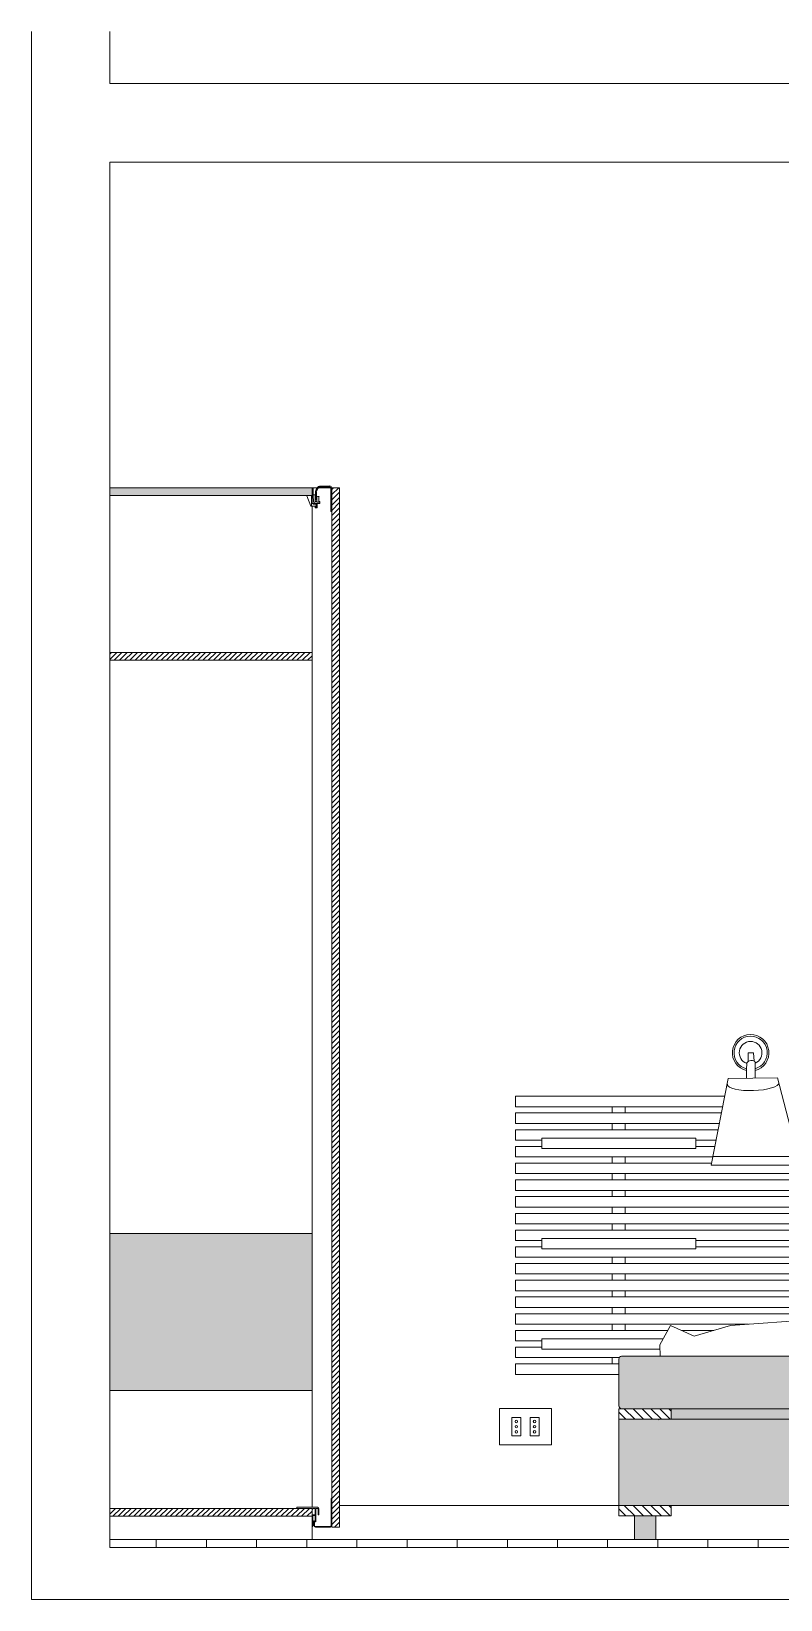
# Model space of a CAD drawing. Header units: centimetres. Extents: x -16179 to 12840, y -10704 to 3856.
# Drawn here: x -2297.25 to -2282.9, y -5303.91 to -5273.91 of the extents above; entities that cross this region are included whole.
import ezdxf

# ---------------------------------------------------------------- set-up
doc = ezdxf.new("R2010")
doc.units = ezdxf.units.CM
doc.header["$MEASUREMENT"] = 0
for name, color, linetype, lineweight in [('0_Num_Penna__175', 175, 'Continuous', 18), ('0_Num_Penna__3', 3, 'Continuous', 18), ('0_Num_Penna__5', 5, 'Continuous', 18), ('0_Num_Penna__6', 6, 'Continuous', 18), ('0_Num_Penna__7', 7, 'Continuous', 18), ('A-FURN_Num_Penna__8', 8, 'Continuous', 18), ('A-WALL-FULL-EXTR_Num_Penna__5', 5, 'Continuous', 18), ('A-WALL-FULL_Num_Penna__5', 5, 'Continuous', 18), ('ARREDI_attrezzature_Num_Penna__175', 175, 'Continuous', 18), ('Livello 1_Num_Penna__6', 6, 'Continuous', 18), ('particolari_Num_Penna__6', 6, 'Continuous', 18)]:
    doc.layers.add(name, color=color, linetype=linetype, lineweight=lineweight)

msp = doc.modelspace()

# ---------------------------------------------------------------- hatches: boundary and pattern name
at = {"layer": '0_Num_Penna__175', "linetype": 'Continuous', "lineweight": 18}
h = msp.add_hatch(dxfattribs=at)
h.set_pattern_fill('ANSI31', color=175, scale=100, style=0, pattern_type=2)
h.set_pattern_definition([(45, (-2619.53, -5393.25), (-132.58, 132.58), [])])
h.paths.add_polyline_path([(-2297.247, -5303.911), (-2264.455, -5303.911), (-2264.455, -5292.911), (-2265.955, -5292.911), (-2265.955, -5302.911), (-2295.747, -5302.911), (-2295.747, -5285.942), (-2295.762, -5285.942), (-2295.747, -5285.927), (-2295.747, -5276.411), (-2265.955, -5276.411), (-2265.955, -5277.511), (-2264.455, -5277.511), (-2264.455, -5273.911), (-2265.955, -5273.911), (-2265.955, -5274.911), (-2295.747, -5274.911), (-2295.747, -5273.911), (-2297.247, -5273.911)])
for points in [[(-2295.747, -5282.642), (-2295.747, -5282.792), (-2291.874, -5282.792), (-2291.874, -5282.645), (-2291.874, -5282.642)], [(-2295.747, -5296.91), (-2295.747, -5299.91), (-2291.874, -5299.91), (-2291.874, -5296.91)], [(-2285, -5300.261), (-2285, -5300.461), (-2271, -5300.461), (-2271, -5300.261)], [(-2286, -5302.111), (-2270, -5302.111), (-2270, -5300.461), (-2277.888, -5300.461), (-2277.888, -5301.461), (-2278.113, -5301.461), (-2278.113, -5300.461), (-2286, -5300.461)], [(-2285.7, -5302.763), (-2285.291, -5302.763), (-2285.291, -5302.311), (-2285.7, -5302.311)]]:
    msp.add_hatch(color=175, dxfattribs=at).paths.add_polyline_path(points)
at = {"layer": 'ARREDI_attrezzature_Num_Penna__175', "linetype": 'Continuous', "lineweight": 18}
msp.add_hatch(color=175, dxfattribs=at).paths.add_polyline_path([(-2285.95, -5299.256, 0.402406), (-2286, -5299.309), (-2286, -5300.209, 0.431252), (-2285.912, -5300.261), (-2270.05, -5300.261, 0.397378), (-2270, -5300.178), (-2270, -5299.308, 0.426121), (-2270.056, -5299.256)])

# ---------------------------------------------------------------- linework, layer by layer
at = {"layer": '0_Num_Penna__175', "color": 175, "linetype": 'Continuous', "lineweight": 18}
for p, q in [((-2291.495, -5282.674), (-2291.462, -5282.642)), ((-2291.495, -5282.774), (-2291.362, -5282.642)), ((-2291.495, -5282.874), (-2291.347, -5282.727)), ((-2291.495, -5282.974), (-2291.347, -5282.827)), ((-2291.495, -5283.074), (-2291.347, -5282.927)), ((-2291.495, -5283.174), (-2291.347, -5283.027)), ((-2291.495, -5283.274), (-2291.347, -5283.127)), ((-2291.495, -5283.374), (-2291.347, -5283.227)), ((-2291.495, -5283.474), (-2291.347, -5283.327)), ((-2291.495, -5283.574), (-2291.347, -5283.427)), ((-2291.495, -5283.674), (-2291.347, -5283.527)), ((-2291.495, -5283.774), (-2291.347, -5283.627)), ((-2291.495, -5283.874), (-2291.347, -5283.727)), ((-2291.495, -5283.974), (-2291.347, -5283.827)), ((-2291.495, -5284.074), (-2291.347, -5283.927)), ((-2291.495, -5284.174), (-2291.347, -5284.027)), ((-2291.495, -5284.274), (-2291.347, -5284.127)), ((-2291.495, -5284.374), (-2291.347, -5284.227)), ((-2291.495, -5284.474), (-2291.347, -5284.327)), ((-2291.495, -5284.574), (-2291.347, -5284.427)), ((-2291.495, -5284.674), (-2291.347, -5284.527)), ((-2291.495, -5284.774), (-2291.347, -5284.627)), ((-2291.495, -5284.874), (-2291.347, -5284.727)), ((-2291.495, -5284.974), (-2291.347, -5284.827)), ((-2291.495, -5285.074), (-2291.347, -5284.927)), ((-2291.495, -5285.174), (-2291.347, -5285.027)), ((-2291.495, -5285.274), (-2291.347, -5285.127)), ((-2291.495, -5285.374), (-2291.347, -5285.227)), ((-2291.495, -5285.474), (-2291.347, -5285.327)), ((-2291.495, -5285.574), (-2291.347, -5285.427)), ((-2291.495, -5285.674), (-2291.347, -5285.527)), ((-2291.495, -5285.774), (-2291.347, -5285.627)), ((-2295.747, -5285.827), (-2295.712, -5285.792)), ((-2295.747, -5285.927), (-2295.612, -5285.792)), ((-2295.662, -5285.942), (-2295.512, -5285.792)), ((-2295.562, -5285.942), (-2295.557, -5285.937)), ((-2295.557, -5285.937), (-2295.412, -5285.792)), ((-2295.462, -5285.942), (-2295.312, -5285.792)), ((-2295.362, -5285.942), (-2295.212, -5285.792)), ((-2295.262, -5285.942), (-2295.112, -5285.792)), ((-2295.162, -5285.942), (-2295.012, -5285.792)), ((-2295.062, -5285.942), (-2294.912, -5285.792)), ((-2294.962, -5285.942), (-2294.812, -5285.792)), ((-2294.862, -5285.942), (-2294.712, -5285.792)), ((-2294.762, -5285.942), (-2294.612, -5285.792)), ((-2294.662, -5285.942), (-2294.512, -5285.792)), ((-2294.562, -5285.942), (-2294.412, -5285.792)), ((-2294.462, -5285.942), (-2294.312, -5285.792)), ((-2294.362, -5285.942), (-2294.212, -5285.792)), ((-2294.262, -5285.942), (-2294.112, -5285.792)), ((-2294.162, -5285.942), (-2294.012, -5285.792)), ((-2294.062, -5285.942), (-2293.912, -5285.792)), ((-2293.962, -5285.942), (-2293.812, -5285.792)), ((-2293.862, -5285.942), (-2293.712, -5285.792)), ((-2293.762, -5285.942), (-2293.612, -5285.792)), ((-2293.662, -5285.942), (-2293.512, -5285.792)), ((-2293.562, -5285.942), (-2293.412, -5285.792)), ((-2293.462, -5285.942), (-2293.312, -5285.792)), ((-2293.362, -5285.942), (-2293.212, -5285.792)), ((-2293.262, -5285.942), (-2293.112, -5285.792)), ((-2293.162, -5285.942), (-2293.012, -5285.792)), ((-2293.062, -5285.942), (-2292.912, -5285.792)), ((-2292.962, -5285.942), (-2292.812, -5285.792)), ((-2292.862, -5285.942), (-2292.712, -5285.792)), ((-2292.762, -5285.942), (-2292.612, -5285.792)), ((-2292.662, -5285.942), (-2292.512, -5285.792)), ((-2292.562, -5285.942), (-2292.412, -5285.792)), ((-2292.462, -5285.942), (-2292.312, -5285.792)), ((-2292.362, -5285.942), (-2292.212, -5285.792)), ((-2292.262, -5285.942), (-2292.112, -5285.792)), ((-2292.162, -5285.942), (-2292.069, -5285.849)), ((-2292.069, -5285.849), (-2292.012, -5285.792)), ((-2292.062, -5285.942), (-2291.912, -5285.792)), ((-2291.962, -5285.942), (-2291.874, -5285.854)), ((-2291.495, -5285.874), (-2291.347, -5285.727)), ((-2291.495, -5285.974), (-2291.347, -5285.827)), ((-2291.495, -5286.074), (-2291.347, -5285.927)), ((-2291.495, -5286.174), (-2291.347, -5286.027)), ((-2291.495, -5286.274), (-2291.347, -5286.127)), ((-2291.495, -5286.374), (-2291.347, -5286.227)), ((-2291.495, -5286.474), (-2291.347, -5286.327)), ((-2291.495, -5286.574), (-2291.347, -5286.427)), ((-2291.495, -5286.674), (-2291.347, -5286.527)), ((-2291.495, -5286.774), (-2291.347, -5286.627)), ((-2291.495, -5286.874), (-2291.347, -5286.727)), ((-2291.495, -5286.974), (-2291.347, -5286.827)), ((-2291.495, -5287.074), (-2291.347, -5286.927)), ((-2291.495, -5287.174), (-2291.347, -5287.027)), ((-2291.495, -5287.274), (-2291.347, -5287.127)), ((-2291.495, -5287.374), (-2291.347, -5287.227)), ((-2291.495, -5287.474), (-2291.347, -5287.327)), ((-2291.495, -5287.574), (-2291.347, -5287.427)), ((-2291.495, -5287.674), (-2291.347, -5287.527)), ((-2291.495, -5287.774), (-2291.347, -5287.627)), ((-2291.495, -5287.874), (-2291.347, -5287.727)), ((-2291.495, -5287.974), (-2291.347, -5287.827)), ((-2291.495, -5288.074), (-2291.347, -5287.927)), ((-2291.495, -5288.174), (-2291.347, -5288.027)), ((-2291.495, -5288.274), (-2291.347, -5288.127)), ((-2291.495, -5288.374), (-2291.347, -5288.227)), ((-2291.495, -5288.474), (-2291.347, -5288.327)), ((-2291.495, -5288.574), (-2291.347, -5288.427)), ((-2291.495, -5288.674), (-2291.347, -5288.527)), ((-2291.495, -5288.774), (-2291.347, -5288.627)), ((-2291.495, -5288.874), (-2291.347, -5288.727)), ((-2291.495, -5288.974), (-2291.347, -5288.827)), ((-2291.495, -5289.074), (-2291.347, -5288.927)), ((-2291.495, -5289.174), (-2291.347, -5289.027)), ((-2291.495, -5289.274), (-2291.347, -5289.127)), ((-2291.495, -5289.374), (-2291.347, -5289.227)), ((-2291.495, -5289.474), (-2291.347, -5289.327)), ((-2291.495, -5289.574), (-2291.347, -5289.427)), ((-2291.495, -5289.674), (-2291.347, -5289.527)), ((-2291.495, -5289.774), (-2291.347, -5289.627)), ((-2291.495, -5289.874), (-2291.347, -5289.727)), ((-2291.495, -5289.974), (-2291.347, -5289.827)), ((-2291.495, -5290.074), (-2291.347, -5289.927)), ((-2291.495, -5290.174), (-2291.347, -5290.027)), ((-2291.495, -5290.274), (-2291.347, -5290.127)), ((-2291.495, -5290.374), (-2291.347, -5290.227)), ((-2291.495, -5290.474), (-2291.347, -5290.327)), ((-2291.495, -5290.574), (-2291.347, -5290.427)), ((-2291.495, -5290.674), (-2291.347, -5290.527)), ((-2291.495, -5290.774), (-2291.347, -5290.627)), ((-2291.495, -5290.874), (-2291.347, -5290.727)), ((-2291.495, -5290.974), (-2291.347, -5290.827)), ((-2291.495, -5291.074), (-2291.347, -5290.927)), ((-2291.495, -5291.174), (-2291.347, -5291.027)), ((-2291.495, -5291.274), (-2291.347, -5291.127)), ((-2291.495, -5291.374), (-2291.347, -5291.227)), ((-2291.495, -5291.474), (-2291.347, -5291.327)), ((-2291.495, -5291.574), (-2291.347, -5291.427)), ((-2291.495, -5291.674), (-2291.347, -5291.527)), ((-2291.495, -5291.774), (-2291.347, -5291.627)), ((-2291.495, -5291.874), (-2291.347, -5291.727)), ((-2291.495, -5291.974), (-2291.347, -5291.827)), ((-2291.495, -5292.074), (-2291.347, -5291.927)), ((-2291.495, -5292.174), (-2291.347, -5292.027)), ((-2291.495, -5292.274), (-2291.347, -5292.127)), ((-2291.495, -5292.374), (-2291.347, -5292.227)), ((-2291.495, -5292.474), (-2291.347, -5292.327)), ((-2291.495, -5292.574), (-2291.347, -5292.427)), ((-2291.495, -5292.674), (-2291.347, -5292.527)), ((-2291.495, -5292.774), (-2291.347, -5292.627)), ((-2291.495, -5292.874), (-2291.347, -5292.727)), ((-2291.495, -5292.974), (-2291.347, -5292.827)), ((-2291.495, -5293.074), (-2291.347, -5292.927)), ((-2291.495, -5293.174), (-2291.347, -5293.027)), ((-2291.495, -5293.274), (-2291.347, -5293.127)), ((-2291.495, -5293.374), (-2291.347, -5293.227)), ((-2291.495, -5293.474), (-2291.347, -5293.327)), ((-2291.495, -5293.574), (-2291.347, -5293.427)), ((-2291.495, -5293.674), (-2291.347, -5293.527)), ((-2291.495, -5293.774), (-2291.347, -5293.627)), ((-2291.495, -5293.874), (-2291.347, -5293.727)), ((-2291.495, -5293.974), (-2291.347, -5293.827)), ((-2291.495, -5294.074), (-2291.347, -5293.927)), ((-2291.495, -5294.174), (-2291.347, -5294.027)), ((-2291.495, -5294.274), (-2291.347, -5294.127)), ((-2291.495, -5294.374), (-2291.347, -5294.227)), ((-2291.495, -5294.474), (-2291.347, -5294.327)), ((-2291.495, -5294.574), (-2291.347, -5294.427)), ((-2291.495, -5294.674), (-2291.347, -5294.527)), ((-2291.495, -5294.774), (-2291.347, -5294.627)), ((-2291.495, -5294.874), (-2291.347, -5294.727)), ((-2291.495, -5294.974), (-2291.347, -5294.827)), ((-2291.495, -5295.074), (-2291.347, -5294.927)), ((-2291.495, -5295.174), (-2291.347, -5295.027)), ((-2291.495, -5295.274), (-2291.347, -5295.127)), ((-2291.495, -5295.374), (-2291.347, -5295.227)), ((-2291.495, -5295.474), (-2291.347, -5295.327)), ((-2291.495, -5295.574), (-2291.347, -5295.427)), ((-2291.495, -5295.674), (-2291.347, -5295.527)), ((-2291.495, -5295.774), (-2291.347, -5295.627)), ((-2291.495, -5295.874), (-2291.347, -5295.727)), ((-2291.495, -5295.974), (-2291.347, -5295.827)), ((-2291.495, -5296.074), (-2291.347, -5295.927)), ((-2291.495, -5296.174), (-2291.347, -5296.027)), ((-2291.495, -5296.274), (-2291.347, -5296.127)), ((-2291.495, -5296.374), (-2291.347, -5296.227)), ((-2291.495, -5296.474), (-2291.347, -5296.327)), ((-2291.495, -5296.574), (-2291.347, -5296.427)), ((-2291.495, -5296.674), (-2291.347, -5296.527)), ((-2291.495, -5296.774), (-2291.347, -5296.627)), ((-2291.495, -5296.874), (-2291.347, -5296.727)), ((-2291.495, -5296.974), (-2291.347, -5296.827)), ((-2291.495, -5297.074), (-2291.347, -5296.927)), ((-2291.495, -5297.174), (-2291.347, -5297.027)), ((-2291.495, -5297.274), (-2291.347, -5297.127)), ((-2291.495, -5297.374), (-2291.347, -5297.227)), ((-2291.495, -5297.474), (-2291.347, -5297.327)), ((-2291.495, -5297.574), (-2291.347, -5297.427)), ((-2291.495, -5297.674), (-2291.347, -5297.527)), ((-2291.495, -5297.774), (-2291.347, -5297.627)), ((-2291.495, -5297.874), (-2291.347, -5297.727)), ((-2291.495, -5297.974), (-2291.347, -5297.827)), ((-2291.495, -5298.074), (-2291.347, -5297.927)), ((-2291.495, -5298.174), (-2291.347, -5298.027)), ((-2291.495, -5298.274), (-2291.347, -5298.127)), ((-2291.495, -5298.374), (-2291.347, -5298.227)), ((-2291.495, -5298.474), (-2291.347, -5298.327)), ((-2291.495, -5298.574), (-2291.347, -5298.427)), ((-2291.495, -5298.674), (-2291.347, -5298.527)), ((-2291.495, -5298.774), (-2291.347, -5298.627)), ((-2291.495, -5298.874), (-2291.347, -5298.727)), ((-2291.495, -5298.974), (-2291.347, -5298.827)), ((-2291.495, -5299.074), (-2291.347, -5298.927)), ((-2291.495, -5299.174), (-2291.347, -5299.027)), ((-2291.495, -5299.274), (-2291.347, -5299.127)), ((-2291.495, -5299.374), (-2291.347, -5299.227)), ((-2291.495, -5299.474), (-2291.347, -5299.327)), ((-2291.495, -5299.574), (-2291.347, -5299.427)), ((-2291.495, -5299.674), (-2291.347, -5299.527)), ((-2291.495, -5299.774), (-2291.347, -5299.627)), ((-2291.495, -5299.874), (-2291.347, -5299.727)), ((-2291.495, -5299.974), (-2291.347, -5299.827)), ((-2291.495, -5300.074), (-2291.347, -5299.927)), ((-2291.495, -5300.174), (-2291.347, -5300.027)), ((-2291.495, -5300.274), (-2291.347, -5300.127)), ((-2291.495, -5300.374), (-2291.347, -5300.227)), ((-2291.495, -5300.474), (-2291.347, -5300.327)), ((-2285.866, -5300.461), (-2286, -5300.327)), ((-2285.696, -5300.461), (-2285.896, -5300.261)), ((-2285.526, -5300.461), (-2285.726, -5300.261)), ((-2285.356, -5300.461), (-2285.556, -5300.261)), ((-2285.186, -5300.461), (-2285.386, -5300.261)), ((-2285.016, -5300.461), (-2285.216, -5300.261)), ((-2285, -5300.307), (-2285.046, -5300.261)), ((-2291.495, -5300.574), (-2291.347, -5300.427)), ((-2291.495, -5300.674), (-2291.347, -5300.527)), ((-2291.495, -5300.774), (-2291.347, -5300.627)), ((-2291.495, -5300.874), (-2291.347, -5300.727)), ((-2291.495, -5300.974), (-2291.347, -5300.827)), ((-2291.495, -5301.074), (-2291.347, -5300.927)), ((-2291.495, -5301.174), (-2291.347, -5301.027)), ((-2291.495, -5301.274), (-2291.347, -5301.127)), ((-2291.495, -5301.374), (-2291.347, -5301.227)), ((-2291.495, -5301.474), (-2291.347, -5301.327)), ((-2291.495, -5301.574), (-2291.347, -5301.427)), ((-2291.495, -5301.674), (-2291.347, -5301.527)), ((-2291.495, -5301.774), (-2291.347, -5301.627)), ((-2291.495, -5301.874), (-2291.347, -5301.727)), ((-2291.495, -5301.974), (-2291.347, -5301.827)), ((-2295.747, -5302.276), (-2295.636, -5302.165)), ((-2295.688, -5302.317), (-2295.536, -5302.165)), ((-2295.588, -5302.317), (-2295.436, -5302.165)), ((-2295.488, -5302.317), (-2295.336, -5302.165)), ((-2295.388, -5302.317), (-2295.236, -5302.165)), ((-2295.288, -5302.317), (-2295.136, -5302.165)), ((-2295.188, -5302.317), (-2295.036, -5302.165)), ((-2295.088, -5302.317), (-2294.936, -5302.165)), ((-2294.988, -5302.317), (-2294.836, -5302.165)), ((-2294.888, -5302.317), (-2294.736, -5302.165)), ((-2294.788, -5302.317), (-2294.636, -5302.165)), ((-2294.688, -5302.317), (-2294.536, -5302.165)), ((-2294.588, -5302.317), (-2294.436, -5302.165)), ((-2294.488, -5302.317), (-2294.336, -5302.165)), ((-2294.388, -5302.317), (-2294.236, -5302.165)), ((-2294.288, -5302.317), (-2294.136, -5302.165)), ((-2294.181, -5302.317), (-2294.029, -5302.165)), ((-2294.081, -5302.317), (-2293.929, -5302.165)), ((-2293.981, -5302.317), (-2293.829, -5302.165)), ((-2293.881, -5302.317), (-2293.729, -5302.165)), ((-2293.781, -5302.317), (-2293.629, -5302.165)), ((-2293.681, -5302.317), (-2293.529, -5302.165)), ((-2293.581, -5302.317), (-2293.429, -5302.165)), ((-2293.481, -5302.317), (-2293.329, -5302.165)), ((-2293.381, -5302.317), (-2293.229, -5302.165)), ((-2293.281, -5302.317), (-2293.129, -5302.165)), ((-2293.181, -5302.317), (-2293.029, -5302.165)), ((-2293.081, -5302.317), (-2292.929, -5302.165)), ((-2292.981, -5302.317), (-2292.829, -5302.165)), ((-2292.881, -5302.317), (-2292.729, -5302.165)), ((-2292.773, -5302.317), (-2292.621, -5302.165)), ((-2292.673, -5302.317), (-2292.521, -5302.165)), ((-2292.573, -5302.317), (-2292.421, -5302.165)), ((-2292.473, -5302.317), (-2292.321, -5302.165)), ((-2292.373, -5302.317), (-2292.221, -5302.165)), ((-2292.273, -5302.317), (-2292.121, -5302.165)), ((-2292.173, -5302.317), (-2292.021, -5302.165)), ((-2292.073, -5302.317), (-2291.921, -5302.165)), ((-2291.495, -5302.074), (-2291.347, -5301.927)), ((-2291.495, -5302.174), (-2291.347, -5302.027)), ((-2291.495, -5302.274), (-2291.347, -5302.127)), ((-2285.866, -5302.311), (-2286, -5302.177)), ((-2285.696, -5302.311), (-2285.896, -5302.111)), ((-2285.526, -5302.311), (-2285.726, -5302.111)), ((-2285.356, -5302.311), (-2285.556, -5302.111)), ((-2285.186, -5302.311), (-2285.386, -5302.111)), ((-2285.016, -5302.311), (-2285.216, -5302.111)), ((-2285, -5302.157), (-2285.046, -5302.111)), ((-2291.973, -5302.317), (-2291.874, -5302.218)), ((-2291.495, -5302.374), (-2291.347, -5302.227)), ((-2291.495, -5302.474), (-2291.347, -5302.327)), ((-2291.444, -5302.523), (-2291.347, -5302.427))]:
    msp.add_line(p, q, dxfattribs=at)
at = {"layer": '0_Num_Penna__3', "color": 3, "linetype": 'Continuous', "lineweight": 18}
for p, q in [((-2286, -5302.113), (-2291.347, -5302.113)), ((-2295.747, -5302.763), (-2265.955, -5302.763))]:
    msp.add_line(p, q, dxfattribs=at)
at = {"layer": '0_Num_Penna__5', "color": 5, "linetype": 'Continuous', "lineweight": 18}
for p, q in [((-2297.247, -5303.911), (-2297.247, -5273.911)), ((-2295.747, -5273.911), (-2295.747, -5274.911)), ((-2295.747, -5274.911), (-2265.955, -5274.911)), ((-2295.747, -5303.911), (-2297.247, -5303.911))]:
    msp.add_line(p, q, dxfattribs=at)
at = {"layer": '0_Num_Penna__6', "color": 6, "linetype": 'Continuous', "lineweight": 18}
for p, q in [((-2292.166, -5302.145), (-2292.166, -5302.165)), ((-2291.859, -5302.165), (-2291.815, -5302.165))]:
    msp.add_line(p, q, dxfattribs=at)
at = {"layer": '0_Num_Penna__7', "color": 7, "linetype": 'Continuous', "lineweight": 18}
msp.add_line((-2291.874, -5302.519), (-2291.874, -5302.317), dxfattribs=at)
at = {"layer": 'A-FURN_Num_Penna__8', "color": 8, "linetype": 'Continuous', "lineweight": 18}
for p, q in [((-2292.165, -5282.642), (-2295.747, -5282.642)), ((-2291.862, -5282.642), (-2292.165, -5282.642)), ((-2291.874, -5282.792), (-2291.874, -5282.642)), ((-2291.862, -5282.642), (-2291.775, -5282.642)), ((-2291.753, -5282.642), (-2291.707, -5282.642)), ((-2291.707, -5282.642), (-2291.545, -5282.642)), ((-2291.516, -5282.642), (-2291.545, -5282.642)), ((-2291.495, -5282.642), (-2291.347, -5282.642)), ((-2291.495, -5283.348), (-2291.495, -5282.642)), ((-2291.347, -5282.642), (-2291.347, -5283.348)), ((-2291.874, -5282.792), (-2295.747, -5282.792)), ((-2291.874, -5302.145), (-2291.874, -5282.995)), ((-2291.495, -5302.523), (-2291.495, -5283.348)), ((-2291.347, -5283.348), (-2291.347, -5302.523)), ((-2295.747, -5285.792), (-2291.874, -5285.792)), ((-2291.874, -5285.942), (-2295.747, -5285.942)), ((-2283.528, -5293.45), (-2283.527, -5293.621)), ((-2283.528, -5293.45), (-2283.421, -5293.45)), ((-2283.555, -5293.785), (-2283.555, -5293.937)), ((-2282.966, -5293.927), (-2283.905, -5293.943)), ((-2283.972, -5294.282), (-2287.978, -5294.282)), ((-2287.978, -5294.482), (-2287.978, -5294.282)), ((-2287.978, -5294.482), (-2284.011, -5294.482)), ((-2287.978, -5294.802), (-2287.978, -5294.602)), ((-2286.128, -5294.482), (-2286.128, -5294.602)), ((-2285.878, -5294.482), (-2285.878, -5294.602)), ((-2287.978, -5294.922), (-2287.978, -5295.122)), ((-2286.128, -5294.802), (-2286.128, -5294.922)), ((-2285.878, -5294.802), (-2285.878, -5294.922)), ((-2287.978, -5295.122), (-2287.478, -5295.122)), ((-2287.978, -5295.242), (-2287.978, -5295.442)), ((-2287.978, -5295.242), (-2287.478, -5295.242)), ((-2287.978, -5295.762), (-2287.978, -5295.562)), ((-2286.128, -5295.442), (-2286.128, -5295.562)), ((-2285.878, -5295.442), (-2285.878, -5295.562)), ((-2282.57, -5295.437), (-2284.199, -5295.437)), ((-2287.978, -5296.082), (-2287.978, -5295.882)), ((-2286.128, -5295.762), (-2286.128, -5295.882)), ((-2285.878, -5295.762), (-2285.878, -5295.882)), ((-2285.878, -5295.882), (-2285.873, -5295.882)), ((-2282.525, -5295.601), (-2284.232, -5295.601)), ((-2286.128, -5296.082), (-2286.128, -5296.202)), ((-2285.878, -5296.082), (-2285.878, -5296.202)), ((-2287.978, -5296.402), (-2287.978, -5296.202)), ((-2286.128, -5296.402), (-2286.128, -5296.522)), ((-2285.878, -5296.402), (-2285.878, -5296.522)), ((-2287.978, -5296.722), (-2287.978, -5296.522)), ((-2286.128, -5296.722), (-2286.128, -5296.842)), ((-2285.878, -5296.722), (-2285.878, -5296.842)), ((-2291.874, -5296.91), (-2295.747, -5296.91)), ((-2287.978, -5296.842), (-2287.978, -5297.042)), ((-2287.978, -5297.042), (-2287.478, -5297.042)), ((-2287.978, -5297.162), (-2287.978, -5297.362)), ((-2287.978, -5297.162), (-2287.478, -5297.162)), ((-2286.128, -5297.362), (-2286.128, -5297.482)), ((-2285.878, -5297.362), (-2285.878, -5297.482)), ((-2268.031, -5297.482), (-2287.978, -5297.482)), ((-2287.978, -5297.682), (-2287.978, -5297.482)), ((-2287.978, -5297.682), (-2270.07, -5297.682)), ((-2286.128, -5297.682), (-2286.128, -5297.802)), ((-2285.878, -5297.682), (-2285.878, -5297.802)), ((-2268.031, -5297.802), (-2287.978, -5297.802)), ((-2287.978, -5298.002), (-2287.978, -5297.802)), ((-2287.978, -5298.002), (-2270.07, -5298.002)), ((-2268.031, -5298.122), (-2287.978, -5298.122)), ((-2287.978, -5298.322), (-2287.978, -5298.122)), ((-2286.128, -5298.002), (-2286.128, -5298.122)), ((-2285.878, -5298.002), (-2285.878, -5298.122)), ((-2287.978, -5298.322), (-2270.07, -5298.322)), ((-2268.031, -5298.442), (-2287.978, -5298.442)), ((-2287.978, -5298.642), (-2287.978, -5298.442)), ((-2286.128, -5298.322), (-2286.128, -5298.442)), ((-2285.878, -5298.322), (-2285.878, -5298.442)), ((-2282.178, -5298.544), (-2283.861, -5298.667)), ((-2287.978, -5298.642), (-2283.516, -5298.642)), ((-2285.069, -5298.762), (-2287.978, -5298.762)), ((-2287.978, -5298.762), (-2287.978, -5298.962)), ((-2286.128, -5298.642), (-2286.128, -5298.762)), ((-2285.878, -5298.642), (-2285.878, -5298.762)), ((-2285.011, -5298.667), (-2285.216, -5299.036)), ((-2285.063, -5298.762), (-2285.069, -5298.762)), ((-2284.559, -5298.872), (-2285.011, -5298.667)), ((-2284.184, -5298.762), (-2284.802, -5298.762)), ((-2283.861, -5298.667), (-2284.559, -5298.872)), ((-2287.978, -5298.962), (-2287.478, -5298.962)), ((-2287.978, -5299.082), (-2287.478, -5299.082)), ((-2287.978, -5299.082), (-2287.978, -5299.282)), ((-2285.216, -5299.036), (-2285.207, -5299.256)), ((-2287.978, -5299.282), (-2285.993, -5299.282)), ((-2287.978, -5299.402), (-2287.978, -5299.602)), ((-2287.978, -5299.602), (-2287.978, -5299.402)), ((-2287.978, -5299.402), (-2286, -5299.402)), ((-2286.128, -5299.282), (-2286.128, -5299.402)), ((-2286, -5299.459), (-2286, -5299.309)), ((-2286, -5300.059), (-2286, -5299.459)), ((-2285.95, -5299.256), (-2270.05, -5299.256)), ((-2286, -5299.602), (-2287.978, -5299.602)), ((-2295.747, -5299.91), (-2291.874, -5299.91)), ((-2286, -5300.059), (-2286, -5300.209)), ((-2286, -5300.461), (-2286, -5300.261)), ((-2286, -5300.261), (-2284.4, -5300.261)), ((-2285, -5300.261), (-2285, -5300.461)), ((-2284.4, -5300.261), (-2271.6, -5300.261)), ((-2286, -5302.111), (-2286, -5300.461)), ((-2285.87, -5300.461), (-2286, -5300.461)), ((-2285.166, -5300.461), (-2285.82, -5300.461)), ((-2284.603, -5300.461), (-2285.166, -5300.461)), ((-2284.603, -5300.461), (-2284.538, -5300.461)), ((-2284.538, -5300.461), (-2284.513, -5300.461)), ((-2284.4, -5300.461), (-2284.513, -5300.461)), ((-2284.4, -5300.461), (-2278.373, -5300.461)), ((-2292.848, -5302.165), (-2295.747, -5302.165)), ((-2291.874, -5302.314), (-2291.874, -5302.165)), ((-2285.83, -5302.111), (-2286, -5302.111)), ((-2286, -5302.111), (-2286, -5302.311)), ((-2284.4, -5302.111), (-2285.83, -5302.111)), ((-2285, -5302.311), (-2285, -5302.111)), ((-2278.373, -5302.111), (-2284.4, -5302.111)), ((-2292.847, -5302.317), (-2295.747, -5302.317)), ((-2291.874, -5302.516), (-2291.874, -5302.314)), ((-2286, -5302.311), (-2285, -5302.311)), ((-2285.7, -5302.311), (-2285.7, -5302.761)), ((-2285.291, -5302.311), (-2285.291, -5302.761)), ((-2291.874, -5302.76), (-2291.874, -5302.516)), ((-2291.874, -5302.763), (-2291.874, -5302.519)), ((-2291.347, -5302.523), (-2291.495, -5302.523))]:
    msp.add_line(p, q, dxfattribs=at)
at = {"layer": 'A-FURN_Num_Penna__8', "color": 8, "linetype": 'Continuous', "lineweight": 18, "flags": 128}
for points in [[(-2284.035, -5294.602), (-2287.978, -5294.602)], [(-2287.978, -5294.802), (-2284.074, -5294.802)], [(-2284.098, -5294.922), (-2287.978, -5294.922)], [(-2284.528, -5295.122), (-2284.137, -5295.122)], [(-2284.161, -5295.242), (-2284.528, -5295.242)], [(-2287.978, -5295.442), (-2284.2, -5295.442)], [(-2284.224, -5295.562), (-2287.978, -5295.562)], [(-2287.978, -5295.762), (-2270.07, -5295.762), (-2268.031, -5295.762)], [(-2268.031, -5295.882), (-2287.978, -5295.882)], [(-2287.978, -5296.082), (-2270.07, -5296.082), (-2268.031, -5296.082)], [(-2268.031, -5296.202), (-2287.978, -5296.202)], [(-2287.978, -5296.402), (-2270.07, -5296.402), (-2268.031, -5296.402)], [(-2268.031, -5296.522), (-2287.978, -5296.522)], [(-2287.978, -5296.722), (-2270.07, -5296.722), (-2268.031, -5296.722)], [(-2268.031, -5296.842), (-2287.978, -5296.842)], [(-2284.528, -5297.042), (-2271.481, -5297.042)], [(-2287.978, -5297.362), (-2270.07, -5297.362), (-2268.031, -5297.362)], [(-2271.481, -5297.162), (-2284.528, -5297.162)], [(-2285.152, -5298.922), (-2287.478, -5298.922), (-2287.478, -5298.962), (-2287.478, -5299.082), (-2287.478, -5299.122), (-2285.212, -5299.122)], [(-2292.848, -5302.165), (-2292.072, -5302.165), (-2291.931, -5302.165), (-2291.874, -5302.165), (-2291.874, -5302.317), (-2291.987, -5302.317), (-2292.847, -5302.317)]]:
    msp.add_lwpolyline(points, dxfattribs=at)
for points in [[(-2287.478, -5295.242), (-2287.478, -5295.282), (-2284.528, -5295.282), (-2284.528, -5295.242), (-2284.528, -5295.122), (-2284.528, -5295.082), (-2287.478, -5295.082), (-2287.478, -5295.122)], [(-2287.478, -5297.162), (-2287.478, -5297.202), (-2284.528, -5297.202), (-2284.528, -5297.162), (-2284.528, -5297.042), (-2284.528, -5297.002), (-2287.478, -5297.002), (-2287.478, -5297.042)], [(-2287.707, -5300.953), (-2288.288, -5300.953), (-2288.288, -5300.253), (-2287.707, -5300.253), (-2287.288, -5300.253), (-2287.288, -5300.953)], [(-2288.051, -5300.778), (-2287.876, -5300.778), (-2287.876, -5300.428), (-2288.051, -5300.428)], [(-2287.526, -5300.778), (-2287.701, -5300.778), (-2287.701, -5300.428), (-2287.526, -5300.428)]]:
    msp.add_lwpolyline(points, close=True, dxfattribs=at)
at = {"layer": 'A-FURN_Num_Penna__8', "color": 8, "linetype": 'Continuous', "lineweight": 18}
for centre in [(-2287.963, -5300.503), (-2287.963, -5300.603), (-2287.963, -5300.703), (-2287.613, -5300.503), (-2287.613, -5300.603), (-2287.613, -5300.703)]:
    msp.add_circle(centre, 0.025, dxfattribs=at)
for centre, radius, start, end in [((-2283.478, -5293.45), 0.217, 293.0937, 249.8181), ((-2285.948, -5299.308), 0.0526, 92.8162, 180.4967), ((-2285.931, -5300.193), 0.0711, 192.5208, 254.1662)]:
    msp.add_arc(centre, radius, start, end, dxfattribs=at)
for points in [[(-2283.413, -5293.609), (-2283.413, -5293.609), (-2283.421, -5293.45), (-2283.421, -5293.45)], [(-2283.555, -5293.785), (-2283.554, -5293.713), (-2283.553, -5293.644), (-2283.553, -5293.644)], [(-2283.476, -5293.597), (-2283.506, -5293.599), (-2283.53, -5293.622), (-2283.553, -5293.644)], [(-2283.476, -5293.597), (-2283.431, -5293.595), (-2283.395, -5293.612), (-2283.393, -5293.635)], [(-2283.393, -5293.635), (-2283.393, -5293.635), (-2283.392, -5293.934), (-2283.392, -5293.934)], [(-2284.232, -5295.601), (-2284.232, -5295.601), (-2283.905, -5293.943), (-2283.905, -5293.943)], [(-2282.966, -5293.927), (-2282.966, -5293.927), (-2282.593, -5295.354), (-2282.593, -5295.354)], [(-2285.87, -5300.461), (-2285.854, -5300.461), (-2285.837, -5300.461), (-2285.82, -5300.461)]]:
    msp.add_open_spline(points, degree=3, dxfattribs=at)
msp.add_open_spline([(-2282.936, -5294.024), (-2282.933, -5294.098), (-2283.152, -5294.165), (-2283.425, -5294.174), (-2283.697, -5294.182), (-2283.92, -5294.129), (-2283.922, -5294.054)], degree=3, knots=[0, 0, 0, 0, 1, 1, 1, 2, 2, 2, 2], dxfattribs=at)
at = {"layer": 'A-WALL-FULL-EXTR_Num_Penna__5', "color": 5, "linetype": 'Continuous', "lineweight": 18}
for p, q in [((-2295.747, -5302.911), (-2265.955, -5302.911)), ((-2295.747, -5303.911), (-2265.955, -5303.911))]:
    msp.add_line(p, q, dxfattribs=at)
at = {"layer": 'A-WALL-FULL_Num_Penna__5', "color": 5, "linetype": 'Continuous', "lineweight": 18}
for p, q in [((-2295.747, -5302.911), (-2295.747, -5276.411)), ((-2295.747, -5276.411), (-2265.955, -5276.411))]:
    msp.add_line(p, q, dxfattribs=at)
at = {"layer": 'ARREDI_attrezzature_Num_Penna__175', "color": 175, "linetype": 'Continuous', "lineweight": 18}
msp.add_line((-2285.231, -5300.471), (-2285.241, -5300.461), dxfattribs=at)
at = {"layer": 'Livello 1_Num_Penna__6', "color": 6, "linetype": 'Continuous', "lineweight": 18, "flags": 128}
for points in [[(-2291.874, -5302.184), (-2291.859, -5302.184)], [(-2291.859, -5302.184), (-2291.859, -5302.165)], [(-2291.815, -5302.165), (-2291.815, -5302.287)], [(-2291.815, -5302.287), (-2291.874, -5302.287)], [(-2291.859, -5302.301), (-2291.815, -5302.301)]]:
    msp.add_lwpolyline(points, dxfattribs=at)
at = {"layer": 'Livello 1_Num_Penna__6', "color": 6, "linetype": 'Continuous', "lineweight": 18}
for points in [[(-2291.767, -5302.145), (-2291.767, -5302.145), (-2292.166, -5302.145), (-2292.166, -5302.145)], [(-2291.802, -5302.165), (-2291.802, -5302.165), (-2291.768, -5302.165), (-2291.768, -5302.165)], [(-2291.768, -5302.165), (-2291.763, -5302.165), (-2291.759, -5302.169), (-2291.759, -5302.172)], [(-2291.741, -5302.172), (-2291.741, -5302.157), (-2291.753, -5302.145), (-2291.767, -5302.145)], [(-2291.759, -5302.172), (-2291.759, -5302.172), (-2291.759, -5302.284), (-2291.759, -5302.284)], [(-2291.741, -5302.279), (-2291.741, -5302.279), (-2291.741, -5302.172), (-2291.741, -5302.172)], [(-2291.495, -5301.976), (-2291.495, -5301.976), (-2291.508, -5301.976), (-2291.508, -5301.976)], [(-2291.508, -5301.976), (-2291.508, -5301.976), (-2291.508, -5302.49), (-2291.508, -5302.49)], [(-2291.864, -5302.511), (-2291.86, -5302.507), (-2291.859, -5302.499), (-2291.859, -5302.494)], [(-2291.859, -5302.494), (-2291.859, -5302.494), (-2291.859, -5302.301), (-2291.859, -5302.301)], [(-2291.843, -5302.404), (-2291.843, -5302.404), (-2291.843, -5302.49), (-2291.843, -5302.49)], [(-2291.843, -5302.49), (-2291.843, -5302.508), (-2291.828, -5302.523), (-2291.81, -5302.523)], [(-2291.829, -5302.49), (-2291.829, -5302.49), (-2291.829, -5302.404), (-2291.829, -5302.404)], [(-2291.81, -5302.51), (-2291.821, -5302.51), (-2291.829, -5302.501), (-2291.829, -5302.49)], [(-2291.528, -5302.523), (-2291.51, -5302.523), (-2291.495, -5302.508), (-2291.495, -5302.49)], [(-2291.508, -5302.49), (-2291.508, -5302.501), (-2291.517, -5302.51), (-2291.528, -5302.51)], [(-2291.874, -5302.519), (-2291.874, -5302.519), (-2291.872, -5302.518), (-2291.869, -5302.516)], [(-2291.869, -5302.516), (-2291.866, -5302.514), (-2291.864, -5302.511), (-2291.864, -5302.511)], [(-2291.577, -5302.51), (-2291.687, -5302.51), (-2291.81, -5302.51), (-2291.81, -5302.51)], [(-2291.81, -5302.523), (-2291.548, -5302.523), (-2291.528, -5302.523), (-2291.528, -5302.523)], [(-2291.528, -5302.51), (-2291.528, -5302.51), (-2291.547, -5302.51), (-2291.577, -5302.51)]]:
    msp.add_open_spline(points, degree=3, dxfattribs=at)
for points, knots in [([(-2291.815, -5302.301), (-2291.815, -5302.301), (-2291.815, -5302.415), (-2291.815, -5302.415), (-2291.815, -5302.418), (-2291.812, -5302.421), (-2291.808, -5302.421), (-2291.805, -5302.421), (-2291.802, -5302.418), (-2291.802, -5302.415), (-2291.802, -5302.415), (-2291.802, -5302.165), (-2291.802, -5302.165)], [0, 0, 0, 0, 1, 1, 1, 2, 2, 2, 3, 3, 3, 4, 4, 4, 4]), ([(-2291.759, -5302.284), (-2291.759, -5302.289), (-2291.755, -5302.288), (-2291.75, -5302.288), (-2291.745, -5302.288), (-2291.741, -5302.284), (-2291.741, -5302.279)], [0, 0, 0, 0, 1, 1, 1, 2, 2, 2, 2])]:
    msp.add_open_spline(points, degree=3, knots=knots, dxfattribs=at)
at = {"layer": 'particolari_Num_Penna__6', "color": 6, "linetype": 'Continuous', "lineweight": 18}
for p, q in [((-2291.85, -5282.784), (-2291.85, -5282.642)), ((-2291.882, -5282.792), (-2291.882, -5282.995)), ((-2291.874, -5282.792), (-2291.874, -5282.94)), ((-2291.855, -5282.94), (-2291.722, -5282.94)), ((-2291.816, -5282.904), (-2291.781, -5282.904)), ((-2291.781, -5282.816), (-2291.781, -5282.913)), ((-2291.773, -5282.92), (-2291.75, -5282.92)), ((-2291.772, -5282.807), (-2291.75, -5282.807)), ((-2291.741, -5282.911), (-2291.741, -5282.816)), ((-2291.741, -5282.904), (-2291.722, -5282.904)), ((-2291.722, -5282.904), (-2291.722, -5282.94)), ((-2291.495, -5283.097), (-2291.513, -5283.097)), ((-2291.843, -5302.404), (-2291.859, -5302.404)), ((-2291.829, -5302.404), (-2291.815, -5302.404)), ((-2294.855, -5302.763), (-2294.855, -5302.911)), ((-2293.895, -5302.763), (-2293.895, -5302.911)), ((-2292.935, -5302.763), (-2292.935, -5302.911)), ((-2291.975, -5302.763), (-2291.975, -5302.911)), ((-2291.015, -5302.763), (-2291.015, -5302.911)), ((-2290.055, -5302.763), (-2290.055, -5302.911)), ((-2289.095, -5302.763), (-2289.095, -5302.911)), ((-2288.135, -5302.763), (-2288.135, -5302.911)), ((-2287.175, -5302.763), (-2287.175, -5302.911)), ((-2286.215, -5302.763), (-2286.215, -5302.911)), ((-2285.255, -5302.763), (-2285.255, -5302.911)), ((-2284.295, -5302.763), (-2284.295, -5302.911)), ((-2283.335, -5302.763), (-2283.335, -5302.911))]:
    msp.add_line(p, q, dxfattribs=at)
at = {"layer": 'particolari_Num_Penna__6', "color": 6, "linetype": 'Continuous', "lineweight": 18, "flags": 128}
for points in [[(-2291.805, -5282.834), (-2291.816, -5282.834)], [(-2291.816, -5282.863), (-2291.805, -5282.863)]]:
    msp.add_lwpolyline(points, dxfattribs=at)
at = {"layer": 'particolari_Num_Penna__6', "color": 6, "linetype": 'Continuous', "lineweight": 18}
for centre, radius, start, end in [((-2291.772, -5282.816), 0.00923, 95.0052, 174.9948), ((-2291.772, -5282.912), 0.00882, 188.3368, 261.6632), ((-2291.75, -5282.817), 0.00955, 2.7781, 87.2219), ((-2291.75, -5282.911), 0.00964, 272.1521, 357.8479), ((-2283.478, -5293.45), 0.35, 284.1955, 257.3371), ((-2283.478, -5293.45), 0.318, 285.6606, 256.0799)]:
    msp.add_arc(centre, radius, start, end, dxfattribs=at)
for points in [[(-2291.795, -5282.677), (-2291.801, -5282.687), (-2291.805, -5282.704), (-2291.805, -5282.715)], [(-2291.766, -5282.629), (-2291.766, -5282.629), (-2291.795, -5282.677), (-2291.795, -5282.677)], [(-2291.787, -5282.715), (-2291.787, -5282.707), (-2291.784, -5282.693), (-2291.779, -5282.686)], [(-2291.779, -5282.686), (-2291.779, -5282.686), (-2291.751, -5282.639), (-2291.751, -5282.639)], [(-2291.731, -5282.61), (-2291.745, -5282.61), (-2291.76, -5282.618), (-2291.766, -5282.629)], [(-2291.751, -5282.639), (-2291.747, -5282.633), (-2291.738, -5282.628), (-2291.731, -5282.627)], [(-2291.532, -5282.608), (-2291.532, -5282.608), (-2291.731, -5282.61), (-2291.731, -5282.61)], [(-2291.731, -5282.627), (-2291.731, -5282.627), (-2291.532, -5282.626), (-2291.532, -5282.626)], [(-2291.495, -5282.642), (-2291.498, -5282.627), (-2291.517, -5282.608), (-2291.532, -5282.608)], [(-2291.532, -5282.626), (-2291.527, -5282.626), (-2291.516, -5282.637), (-2291.516, -5282.642)], [(-2291.516, -5282.642), (-2291.516, -5282.642), (-2291.513, -5283.097), (-2291.513, -5283.097)], [(-2291.874, -5282.94), (-2291.874, -5282.94), (-2291.855, -5282.94), (-2291.855, -5282.94)], [(-2291.855, -5282.94), (-2291.854, -5282.94), (-2291.853, -5282.941), (-2291.853, -5282.943)], [(-2291.853, -5282.943), (-2291.853, -5282.943), (-2291.853, -5282.953), (-2291.853, -5282.953)], [(-2291.853, -5282.953), (-2291.853, -5282.954), (-2291.852, -5282.955), (-2291.85, -5282.955)], [(-2291.834, -5282.775), (-2291.843, -5282.775), (-2291.85, -5282.779), (-2291.85, -5282.784)], [(-2291.85, -5282.784), (-2291.85, -5282.784), (-2291.849, -5282.915), (-2291.849, -5282.915)], [(-2291.85, -5282.955), (-2291.85, -5282.955), (-2291.829, -5282.955), (-2291.829, -5282.955)], [(-2291.849, -5282.915), (-2291.849, -5282.919), (-2291.842, -5282.923), (-2291.833, -5282.923)], [(-2291.817, -5282.783), (-2291.817, -5282.779), (-2291.825, -5282.775), (-2291.834, -5282.775)], [(-2291.833, -5282.923), (-2291.824, -5282.923), (-2291.816, -5282.919), (-2291.816, -5282.914)], [(-2291.816, -5282.914), (-2291.816, -5282.914), (-2291.817, -5282.783), (-2291.817, -5282.783)], [(-2291.805, -5282.715), (-2291.805, -5282.715), (-2291.804, -5282.873), (-2291.804, -5282.873)], [(-2291.804, -5282.873), (-2291.804, -5282.873), (-2291.786, -5282.873), (-2291.786, -5282.873)], [(-2291.786, -5282.873), (-2291.786, -5282.873), (-2291.787, -5282.715), (-2291.787, -5282.715)]]:
    msp.add_open_spline(points, degree=3, dxfattribs=at)
for points, knots in [([(-2291.803, -5282.997), (-2291.803, -5282.997), (-2291.803, -5282.995), (-2291.803, -5282.995), (-2291.803, -5282.995), (-2291.894, -5282.995), (-2291.894, -5282.995), (-2291.896, -5282.995), (-2291.899, -5282.993), (-2291.9, -5282.991), (-2291.9, -5282.991), (-2291.971, -5282.796), (-2291.971, -5282.796), (-2291.972, -5282.794), (-2291.97, -5282.792), (-2291.968, -5282.792), (-2291.968, -5282.792), (-2291.964, -5282.792), (-2291.964, -5282.792)], [0, 0, 0, 0, 1, 1, 1, 2, 2, 2, 3, 3, 3, 4, 4, 4, 5, 5, 5, 6, 6, 6, 6]), ([(-2291.829, -5282.955), (-2291.829, -5282.955), (-2291.805, -5282.955), (-2291.805, -5282.955), (-2291.798, -5282.955), (-2291.793, -5282.96), (-2291.793, -5282.967), (-2291.793, -5282.967), (-2291.793, -5283.007), (-2291.793, -5283.007)], [0, 0, 0, 0, 1, 1, 1, 2, 2, 2, 3, 3, 3, 3]), ([(-2291.774, -5282.94), (-2291.774, -5282.94), (-2291.774, -5283.018), (-2291.774, -5283.018), (-2291.774, -5283.021), (-2291.776, -5283.024), (-2291.779, -5283.024), (-2291.779, -5283.024), (-2291.809, -5283.024), (-2291.809, -5283.024), (-2291.812, -5283.024), (-2291.815, -5283.021), (-2291.815, -5283.018), (-2291.815, -5283.018), (-2291.815, -5283.006), (-2291.815, -5283.006), (-2291.815, -5283.003), (-2291.812, -5283), (-2291.809, -5283), (-2291.806, -5283), (-2291.804, -5283.003), (-2291.804, -5283.006), (-2291.804, -5283.006), (-2291.804, -5283.013), (-2291.804, -5283.013), (-2291.804, -5283.013), (-2291.785, -5283.013), (-2291.785, -5283.013), (-2291.785, -5283.013), (-2291.785, -5282.94), (-2291.785, -5282.94)], [0, 0, 0, 0, 1, 1, 1, 2, 2, 2, 3, 3, 3, 4, 4, 4, 5, 5, 5, 6, 6, 6, 7, 7, 7, 8, 8, 8, 9, 9, 9, 10, 10, 10, 10]), ([(-2291.793, -5283.007), (-2291.793, -5283.009), (-2291.794, -5283.01), (-2291.795, -5283.01), (-2291.795, -5283.01), (-2291.8, -5283.01), (-2291.8, -5283.01), (-2291.802, -5283.01), (-2291.803, -5283.009), (-2291.803, -5283.008), (-2291.803, -5283.008), (-2291.803, -5282.997), (-2291.803, -5282.997)], [0, 0, 0, 0, 1, 1, 1, 2, 2, 2, 3, 3, 3, 4, 4, 4, 4])]:
    msp.add_open_spline(points, degree=3, knots=knots, dxfattribs=at)

doc.saveas('drawing.dxf')
